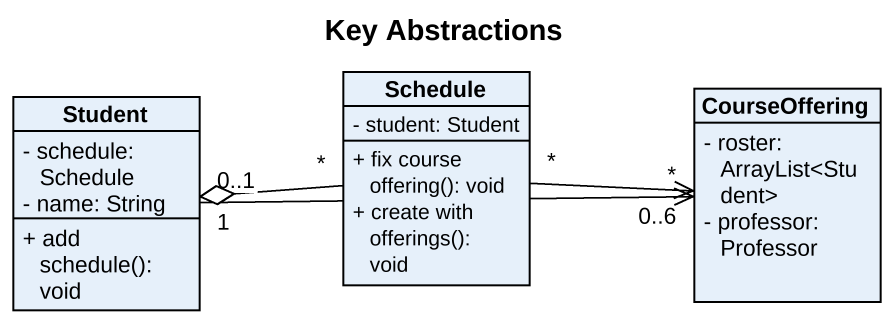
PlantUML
@startuml
title Key Abstractions
hide circle
hide empty members
skinparam classAttributeIconSize 0
class Student {
  - schedule: Schedule
  - name: String
  + add schedule(): void
}
class Schedule {
  - student: Student
  + fix course offering(): void
  + create with offerings(): void
}
class CourseOffering {
  - roster: ArrayList<Student>
  - professor: Professor
}
Student "0..1" -right-> "*" CourseOffering
Schedule "*" -left-o "1" Student
Schedule "*" -right-> "0..6" CourseOffering
@enduml
